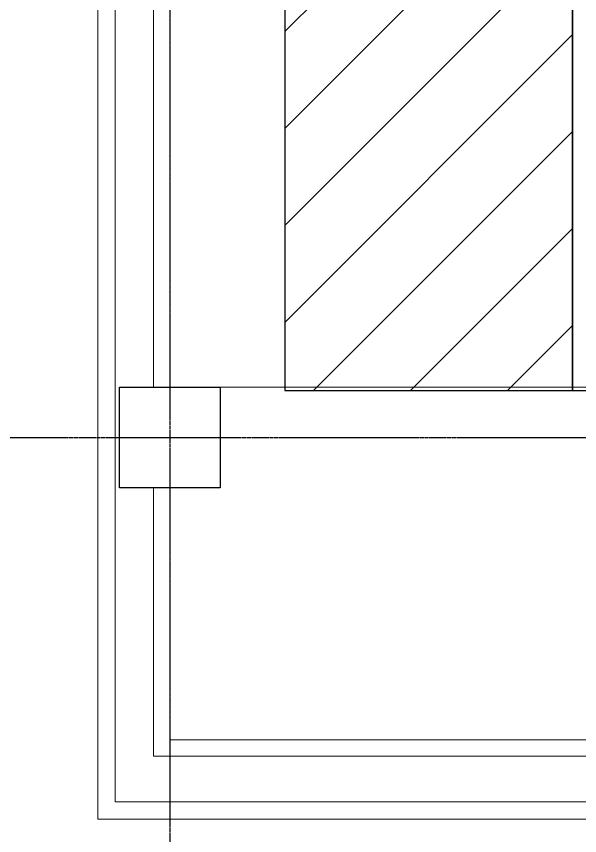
# Model space of a CAD drawing. Extents: x -3450 to 27857, y -1288 to 11880.
# Drawn here: x -107 to 285, y -277 to 293 of the extents above; entities that cross this region are included whole.
import ezdxf

# ---------------------------------------------------------------- set-up
doc = ezdxf.new("R2010")
doc.units = 0
doc.linetypes.add('X-S-FAB-L20$0$COL-CEN-LIN', pattern=[3.25, 2.5, -0.25, 0.25, -0.25])
doc.linetypes.add('X-S-FAB-L20$0$HIDDEN', pattern=[0.4, 0.3, -0.1])
for name, color, linetype in [('188K-SM-03-F20-MECH-EQ-Y2257103$0$0-move in', 8, 'Continuous'), ('X-S-FAB-L20$0$1_l20平面圖_1_A-WALL-EX', 8, 'Continuous'), ('X-S-FAB-L20$0$1_l20平面圖_1_A-WALL-IN', 8, 'Continuous'), ('X-S-FAB-L20$0$BLOCK', 8, 'Continuous'), ('X-S-FAB-L20$0$CCL', 8, 'X-S-FAB-L20$0$COL-CEN-LIN'), ('X-S-FAB-L20$0$COL-S', 8, 'Continuous'), ('X-S-FAB-L20$0$HID', 5, 'X-S-FAB-L20$0$HIDDEN')]:
    doc.layers.add(name, color=color, linetype=linetype)

# ---------------------------------------------------------------- blocks, each defined once
blk = doc.blocks.new('X-S-FAB-L20$0$FAB2-L05')
at = {"layer": 'X-S-FAB-L20$0$CCL'}
for p, q in [((-26160, 11005), (-26160, 0)), ((-26880, 720), (1210, 720))]:
    blk.add_line(p, q, dxfattribs=at)
at = {"layer": 'X-S-FAB-L20$0$COL-S'}
blk.add_lwpolyline([(-26195, 755), (-26125, 755), (-26125, 685), (-26195, 685)], close=True, dxfattribs=at)
blk = doc.blocks.new('X-S-FAB-L20')
at = {"layer": 'X-S-FAB-L20$0$1_l20平面圖_1_A-WALL-EX', "color": 6, "lineweight": 0, "ltscale": 10, "flags": 128}
for points in [[(-50, 2100), (-50, -265)], [(-38, -253), (-38, 2100)], [(668.35, -253), (-38, -253)], [(-50, -265), (-38, -265)], [(-38, -265), (668.35, -265)]]:
    blk.add_lwpolyline(points, dxfattribs=at)
at = {"layer": 'X-S-FAB-L20$0$1_l20平面圖_1_A-WALL-IN', "color": 3, "lineweight": 0, "ltscale": 10, "flags": 128}
for points in [[(-11.25, 1465), (-11.25, 35)], [(0, 35), (0, 1465)], [(-11.25, -35), (-11.25, -210)], [(0, -210), (0, -35)], [(-11.25, -221.25), (-11.25, -210)], [(668.35, -210), (0, -210)], [(-11.25, -221.25), (668.35, -221.25)]]:
    blk.add_lwpolyline(points, dxfattribs=at)
at = {"layer": 'X-S-FAB-L20$0$HID', "linetype": 'X-S-FAB-L20$0$HIDDEN', "lineweight": 0}
blk.add_lwpolyline([(0, 2100), (1755, 2100), (1755, 35), (0, 35)], close=True, dxfattribs=at)
at = {"layer": 'X-S-FAB-L20$0$BLOCK'}
blk.add_blockref('X-S-FAB-L20$0$FAB2-L05', (26160, -720), dxfattribs=at)
blk = doc.blocks.new('188K-SM-03-F20-MECH-EQ-Y2257103')
at = {"layer": '188K-SM-03-F20-MECH-EQ-Y2257103$0$0-move in'}
h = blk.add_hatch(dxfattribs=at)
h.set_pattern_fill('ANSI31', color=256, scale=15)
h.paths.add_polyline_path([(80, 32.633), (280, 32.633), (280, 2215.377), (80, 2215.377)])
blk.add_lwpolyline([(280, 1809.942), (280, 32.633), (695.5, 32.633), (695.5, 1809.942)], close=True)
blk.add_lwpolyline([(80, 32.633), (280, 32.633), (280, 2215.377), (80, 2215.377)], close=True, dxfattribs=at)

msp = doc.modelspace()

# ---------------------------------------------------------------- block references
for name in ['X-S-FAB-L20', '188K-SM-03-F20-MECH-EQ-Y2257103']:
    msp.add_blockref(name, (0, 0))

doc.saveas('drawing.dxf')
